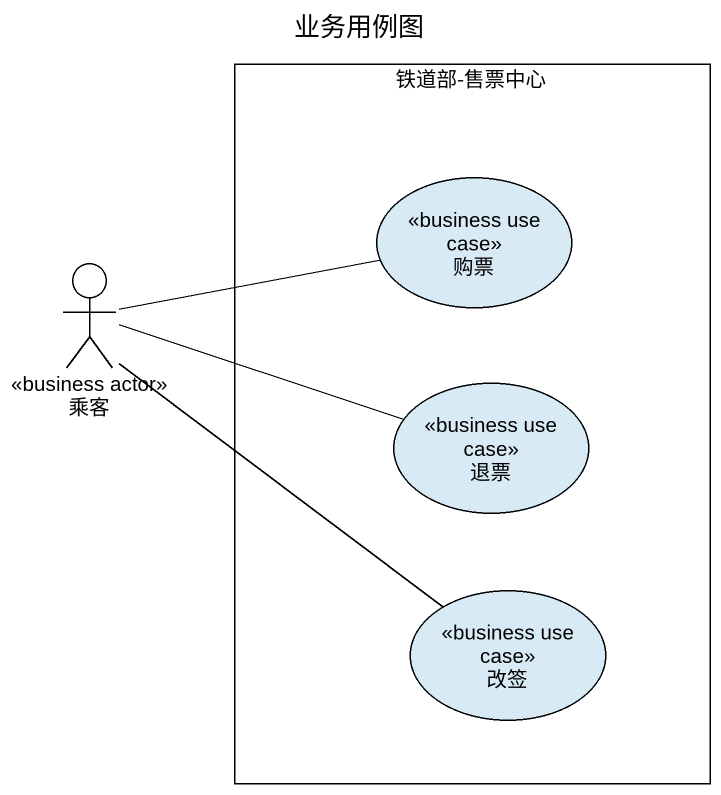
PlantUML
@startuml
title 业务用例图
rectangle "铁道部-售票中心" as 铁道部_售票中心 {
  usecase 购票 <<business use case>>
  usecase 退票 <<business use case>>
  usecase 改签 <<business use case>>
}
actor 乘客 <<business actor>>
乘客 -right- 购票
乘客 -right- 退票
乘客 -- 改签
@enduml
